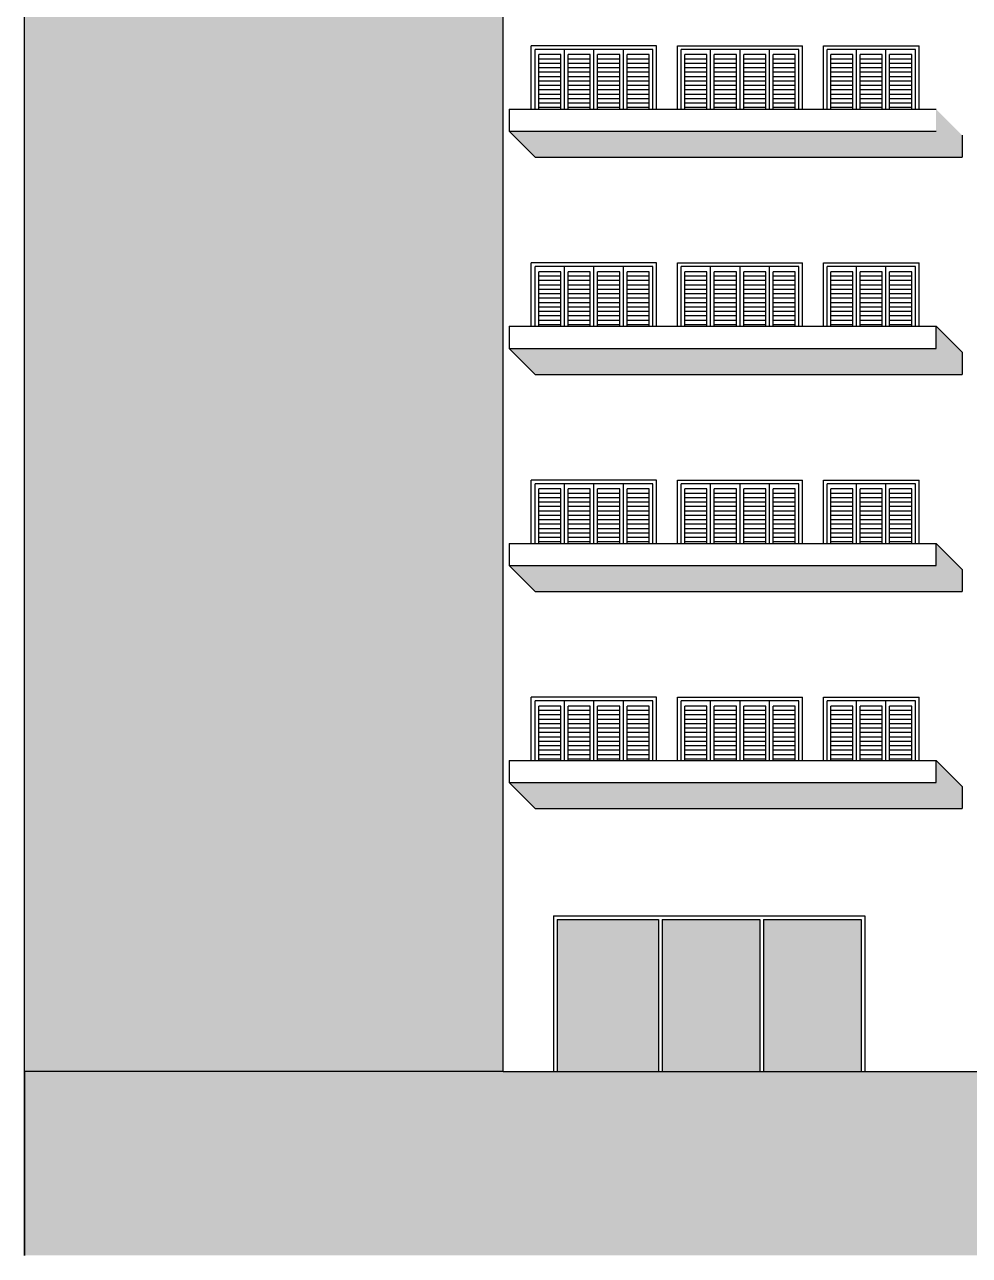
# Model space of a CAD drawing. Header units: millimetres. Extents: x 935 to 1399, y 512 to 900.
# Drawn here: x 1084.29 to 1097.12, y 645.74 to 662.46 of the extents above; entities that cross this region are included whole.
import ezdxf

# ---------------------------------------------------------------- set-up
doc = ezdxf.new("R2010")
doc.units = ezdxf.units.MM
doc.layers.add('MOBIL', color=7, linetype='Continuous')

msp = doc.modelspace()

# ---------------------------------------------------------------- hatches: boundary and pattern name
for color, points in [(254, [(1090.78597, 665.06256), (1084.28597, 665.06256), (1084.28597, 657.96736), (1090.78597, 657.96736)]), (254, [(1090.78597, 657.96736), (1084.28597, 657.96736), (1084.28597, 648.23756), (1090.78597, 648.23756)]), (253, [(1126.78597, 645.73756), (1126.78597, 648.23756), (1113.78597, 648.23756), (1090.78597, 648.23756), (1084.28597, 648.23756), (1084.28597, 645.73756)])]:
    msp.add_hatch(color=color).paths.add_polyline_path(points)
h = msp.add_hatch(color=254)
h.paths.add_polyline_path([(1092.89534, 650.29975), (1091.519, 650.29975), (1091.519, 648.23756), (1092.89534, 648.23756)])
h.paths.add_polyline_path([(1094.27167, 650.29975), (1092.94534, 650.29975), (1092.94534, 648.23756), (1094.27167, 648.23756)])
h.paths.add_polyline_path([(1094.32167, 650.29975), (1094.32167, 648.23756), (1095.64804, 648.23756), (1095.64804, 650.29975)])
at = {"layer": 'MOBIL'}
h = msp.add_hatch(color=254, dxfattribs=at)
h.paths.add_polyline_path([(1097.02074, 660.95619), (1096.66718, 661.30975), (1096.66718, 661.00975), (1090.869, 661.00975), (1091.22256, 660.65619), (1097.02074, 660.65619)])
h.paths.add_polyline_path([(1097.02074, 658.00619), (1096.66718, 658.35975), (1096.66718, 658.05975), (1090.869, 658.05975), (1091.22256, 657.70619), (1097.02074, 657.70619)])
h = msp.add_hatch(color=254, dxfattribs=at)
h.paths.add_polyline_path([(1097.02074, 651.80619), (1097.02074, 652.10619), (1096.66718, 652.45975), (1096.66718, 652.15975), (1090.869, 652.15975), (1091.22256, 651.80619)])
h.paths.add_polyline_path([(1090.869, 655.10975), (1091.22256, 654.75619), (1097.02074, 654.75619), (1097.02074, 655.05619), (1096.66718, 655.40975), (1096.66718, 655.10975)])

# ---------------------------------------------------------------- linework, layer by layer
at = {"color": 254}
msp.add_line((1084.28597, 645.73756), (1084.28597, 687.33756), dxfattribs=at)
at = {"color": 6}
for p, q in [((1090.78597, 648.23756), (1090.78597, 681.88756)), ((1090.78597, 648.23756), (1084.28597, 648.23756)), ((1084.28597, 648.23756), (1084.28597, 645.73756)), ((1090.78597, 648.23756), (1113.78597, 648.23756))]:
    msp.add_line(p, q, dxfattribs=at)
for p, q in [((1092.869, 662.16975), (1091.169, 662.16975)), ((1091.169, 661.30975), (1091.169, 662.16975)), ((1092.819, 662.11975), (1091.219, 662.11975)), ((1091.219, 661.30975), (1091.219, 662.11975)), ((1091.619, 661.30975), (1091.619, 662.11975)), ((1092.019, 661.30975), (1092.019, 662.11975)), ((1092.419, 661.30975), (1092.419, 662.11975)), ((1092.819, 661.30975), (1092.819, 662.11975)), ((1092.869, 661.30975), (1092.869, 662.16975)), ((1093.15443, 661.30975), (1093.15443, 662.16975)), ((1094.80443, 662.11975), (1093.20443, 662.11975)), ((1093.20443, 661.30975), (1093.20443, 662.11975)), ((1093.60443, 661.30975), (1093.60443, 662.11975)), ((1094.00443, 661.30975), (1094.00443, 662.11975)), ((1094.40443, 661.30975), (1094.40443, 662.11975)), ((1094.80443, 661.30975), (1094.80443, 662.11975)), ((1094.85443, 661.30975), (1094.85443, 662.16975)), ((1095.13648, 661.30975), (1095.13648, 662.16975)), ((1096.38648, 662.11975), (1095.18648, 662.11975)), ((1095.18648, 661.30975), (1095.18648, 662.11975)), ((1095.58648, 661.30975), (1095.58648, 662.11975)), ((1095.98648, 661.30975), (1095.98648, 662.11975)), ((1096.38648, 661.30975), (1096.38648, 662.11975)), ((1096.43648, 661.30975), (1096.43648, 662.16975)), ((1091.569, 662.04975), (1091.269, 662.04975)), ((1091.269, 661.30975), (1091.269, 662.04975)), ((1091.569, 661.98975), (1091.269, 661.98975)), ((1091.569, 661.30975), (1091.569, 662.04975)), ((1091.969, 662.04975), (1091.669, 662.04975)), ((1091.669, 661.30975), (1091.669, 662.04975)), ((1091.969, 661.98975), (1091.669, 661.98975)), ((1091.969, 661.30975), (1091.969, 662.04975)), ((1092.369, 662.04975), (1092.069, 662.04975)), ((1092.069, 661.30975), (1092.069, 662.04975)), ((1092.369, 661.98975), (1092.069, 661.98975)), ((1092.369, 661.30975), (1092.369, 662.04975)), ((1092.769, 662.04975), (1092.469, 662.04975)), ((1092.469, 661.30975), (1092.469, 662.04975)), ((1092.769, 661.98975), (1092.469, 661.98975)), ((1092.769, 661.30975), (1092.769, 662.04975)), ((1093.55443, 662.04975), (1093.25443, 662.04975)), ((1093.25443, 661.30975), (1093.25443, 662.04975)), ((1093.55443, 661.98975), (1093.25443, 661.98975)), ((1093.55443, 661.30975), (1093.55443, 662.04975)), ((1093.95443, 662.04975), (1093.65443, 662.04975)), ((1093.65443, 661.30975), (1093.65443, 662.04975)), ((1093.95443, 661.98975), (1093.65443, 661.98975)), ((1093.95443, 661.30975), (1093.95443, 662.04975)), ((1094.35443, 662.04975), (1094.05443, 662.04975)), ((1094.05443, 661.30975), (1094.05443, 662.04975)), ((1094.35443, 661.98975), (1094.05443, 661.98975)), ((1094.35443, 661.30975), (1094.35443, 662.04975)), ((1094.75443, 662.04975), (1094.45443, 662.04975)), ((1094.45443, 661.30975), (1094.45443, 662.04975)), ((1094.75443, 661.98975), (1094.45443, 661.98975)), ((1094.75443, 661.30975), (1094.75443, 662.04975)), ((1095.53648, 662.04975), (1095.23648, 662.04975)), ((1095.23648, 661.30975), (1095.23648, 662.04975)), ((1095.53648, 661.98975), (1095.23648, 661.98975)), ((1095.53648, 661.30975), (1095.53648, 662.04975)), ((1095.93648, 662.04975), (1095.63648, 662.04975)), ((1095.63648, 661.30975), (1095.63648, 662.04975)), ((1095.93648, 661.98975), (1095.63648, 661.98975)), ((1095.93648, 661.30975), (1095.93648, 662.04975)), ((1096.33648, 662.04975), (1096.03648, 662.04975)), ((1096.03648, 661.30975), (1096.03648, 662.04975)), ((1096.33648, 661.98975), (1096.03648, 661.98975)), ((1096.33648, 661.30975), (1096.33648, 662.04975)), ((1091.569, 661.92975), (1091.269, 661.92975)), ((1091.569, 661.86975), (1091.269, 661.86975)), ((1091.569, 661.80975), (1091.269, 661.80975)), ((1091.969, 661.92975), (1091.669, 661.92975)), ((1091.969, 661.86975), (1091.669, 661.86975)), ((1091.969, 661.80975), (1091.669, 661.80975)), ((1092.369, 661.92975), (1092.069, 661.92975)), ((1092.369, 661.86975), (1092.069, 661.86975)), ((1092.369, 661.80975), (1092.069, 661.80975)), ((1092.769, 661.92975), (1092.469, 661.92975)), ((1092.769, 661.86975), (1092.469, 661.86975)), ((1092.769, 661.80975), (1092.469, 661.80975)), ((1093.55443, 661.92975), (1093.25443, 661.92975)), ((1093.55443, 661.86975), (1093.25443, 661.86975)), ((1093.55443, 661.80975), (1093.25443, 661.80975)), ((1093.95443, 661.92975), (1093.65443, 661.92975)), ((1093.95443, 661.86975), (1093.65443, 661.86975)), ((1093.95443, 661.80975), (1093.65443, 661.80975)), ((1094.35443, 661.92975), (1094.05443, 661.92975)), ((1094.35443, 661.86975), (1094.05443, 661.86975)), ((1094.35443, 661.80975), (1094.05443, 661.80975)), ((1094.75443, 661.92975), (1094.45443, 661.92975)), ((1094.75443, 661.86975), (1094.45443, 661.86975)), ((1094.75443, 661.80975), (1094.45443, 661.80975)), ((1095.53648, 661.92975), (1095.23648, 661.92975)), ((1095.53648, 661.86975), (1095.23648, 661.86975)), ((1095.53648, 661.80975), (1095.23648, 661.80975)), ((1095.93648, 661.92975), (1095.63648, 661.92975)), ((1095.93648, 661.86975), (1095.63648, 661.86975)), ((1095.93648, 661.80975), (1095.63648, 661.80975)), ((1096.33648, 661.92975), (1096.03648, 661.92975)), ((1096.33648, 661.86975), (1096.03648, 661.86975)), ((1096.33648, 661.80975), (1096.03648, 661.80975)), ((1091.569, 661.74975), (1091.269, 661.74975)), ((1091.569, 661.68975), (1091.269, 661.68975)), ((1091.569, 661.62975), (1091.269, 661.62975)), ((1091.969, 661.74975), (1091.669, 661.74975)), ((1091.969, 661.68975), (1091.669, 661.68975)), ((1091.969, 661.62975), (1091.669, 661.62975)), ((1092.369, 661.74975), (1092.069, 661.74975)), ((1092.369, 661.68975), (1092.069, 661.68975)), ((1092.369, 661.62975), (1092.069, 661.62975)), ((1092.769, 661.74975), (1092.469, 661.74975)), ((1092.769, 661.68975), (1092.469, 661.68975)), ((1092.769, 661.62975), (1092.469, 661.62975)), ((1093.55443, 661.74975), (1093.25443, 661.74975)), ((1093.55443, 661.68975), (1093.25443, 661.68975)), ((1093.55443, 661.62975), (1093.25443, 661.62975)), ((1093.95443, 661.74975), (1093.65443, 661.74975)), ((1093.95443, 661.68975), (1093.65443, 661.68975)), ((1093.95443, 661.62975), (1093.65443, 661.62975)), ((1094.35443, 661.74975), (1094.05443, 661.74975)), ((1094.35443, 661.68975), (1094.05443, 661.68975)), ((1094.35443, 661.62975), (1094.05443, 661.62975)), ((1094.75443, 661.74975), (1094.45443, 661.74975)), ((1094.75443, 661.68975), (1094.45443, 661.68975)), ((1094.75443, 661.62975), (1094.45443, 661.62975)), ((1095.53648, 661.74975), (1095.23648, 661.74975)), ((1095.53648, 661.68975), (1095.23648, 661.68975)), ((1095.53648, 661.62975), (1095.23648, 661.62975)), ((1095.93648, 661.74975), (1095.63648, 661.74975)), ((1095.93648, 661.68975), (1095.63648, 661.68975)), ((1095.93648, 661.62975), (1095.63648, 661.62975)), ((1096.33648, 661.74975), (1096.03648, 661.74975)), ((1096.33648, 661.68975), (1096.03648, 661.68975)), ((1096.33648, 661.62975), (1096.03648, 661.62975)), ((1091.569, 661.56975), (1091.269, 661.56975)), ((1091.569, 661.50975), (1091.269, 661.50975)), ((1091.569, 661.44975), (1091.269, 661.44975)), ((1091.969, 661.56975), (1091.669, 661.56975)), ((1091.969, 661.50975), (1091.669, 661.50975)), ((1091.969, 661.44975), (1091.669, 661.44975)), ((1092.369, 661.56975), (1092.069, 661.56975)), ((1092.369, 661.50975), (1092.069, 661.50975)), ((1092.369, 661.44975), (1092.069, 661.44975)), ((1092.769, 661.56975), (1092.469, 661.56975)), ((1092.769, 661.50975), (1092.469, 661.50975)), ((1092.769, 661.44975), (1092.469, 661.44975)), ((1093.55443, 661.56975), (1093.25443, 661.56975)), ((1093.55443, 661.50975), (1093.25443, 661.50975)), ((1093.55443, 661.44975), (1093.25443, 661.44975)), ((1093.95443, 661.56975), (1093.65443, 661.56975)), ((1093.95443, 661.50975), (1093.65443, 661.50975)), ((1093.95443, 661.44975), (1093.65443, 661.44975)), ((1094.35443, 661.56975), (1094.05443, 661.56975)), ((1094.35443, 661.50975), (1094.05443, 661.50975)), ((1094.35443, 661.44975), (1094.05443, 661.44975)), ((1094.75443, 661.56975), (1094.45443, 661.56975)), ((1094.75443, 661.50975), (1094.45443, 661.50975)), ((1094.75443, 661.44975), (1094.45443, 661.44975)), ((1095.53648, 661.56975), (1095.23648, 661.56975)), ((1095.53648, 661.50975), (1095.23648, 661.50975)), ((1095.53648, 661.44975), (1095.23648, 661.44975)), ((1095.93648, 661.56975), (1095.63648, 661.56975)), ((1095.93648, 661.50975), (1095.63648, 661.50975)), ((1095.93648, 661.44975), (1095.63648, 661.44975)), ((1096.33648, 661.56975), (1096.03648, 661.56975)), ((1096.33648, 661.50975), (1096.03648, 661.50975)), ((1096.33648, 661.44975), (1096.03648, 661.44975)), ((1091.569, 661.38975), (1091.269, 661.38975)), ((1091.569, 661.32975), (1091.269, 661.32975)), ((1091.969, 661.38975), (1091.669, 661.38975)), ((1091.969, 661.32975), (1091.669, 661.32975)), ((1092.369, 661.38975), (1092.069, 661.38975)), ((1092.369, 661.32975), (1092.069, 661.32975)), ((1092.769, 661.38975), (1092.469, 661.38975)), ((1092.769, 661.32975), (1092.469, 661.32975)), ((1093.55443, 661.38975), (1093.25443, 661.38975)), ((1093.55443, 661.32975), (1093.25443, 661.32975)), ((1093.95443, 661.38975), (1093.65443, 661.38975)), ((1093.95443, 661.32975), (1093.65443, 661.32975)), ((1094.35443, 661.38975), (1094.05443, 661.38975)), ((1094.35443, 661.32975), (1094.05443, 661.32975)), ((1094.75443, 661.38975), (1094.45443, 661.38975)), ((1094.75443, 661.32975), (1094.45443, 661.32975)), ((1095.53648, 661.38975), (1095.23648, 661.38975)), ((1095.53648, 661.32975), (1095.23648, 661.32975)), ((1095.93648, 661.38975), (1095.63648, 661.38975)), ((1095.93648, 661.32975), (1095.63648, 661.32975)), ((1096.33648, 661.38975), (1096.03648, 661.38975)), ((1096.33648, 661.32975), (1096.03648, 661.32975)), ((1092.869, 659.21975), (1091.169, 659.21975)), ((1091.169, 658.35975), (1091.169, 659.21975)), ((1092.819, 659.16975), (1091.219, 659.16975)), ((1091.219, 658.35975), (1091.219, 659.16975)), ((1091.569, 659.09975), (1091.269, 659.09975)), ((1091.269, 658.35975), (1091.269, 659.09975)), ((1091.569, 658.35975), (1091.569, 659.09975)), ((1091.619, 658.35975), (1091.619, 659.16975)), ((1091.969, 659.09975), (1091.669, 659.09975)), ((1091.669, 658.35975), (1091.669, 659.09975)), ((1091.969, 658.35975), (1091.969, 659.09975)), ((1092.019, 658.35975), (1092.019, 659.16975)), ((1092.369, 659.09975), (1092.069, 659.09975)), ((1092.069, 658.35975), (1092.069, 659.09975)), ((1092.369, 658.35975), (1092.369, 659.09975)), ((1092.419, 658.35975), (1092.419, 659.16975)), ((1092.769, 659.09975), (1092.469, 659.09975)), ((1092.469, 658.35975), (1092.469, 659.09975)), ((1092.769, 658.35975), (1092.769, 659.09975)), ((1092.819, 658.35975), (1092.819, 659.16975)), ((1092.869, 658.35975), (1092.869, 659.21975)), ((1093.15443, 658.35975), (1093.15443, 659.21975)), ((1094.80443, 659.16975), (1093.20443, 659.16975)), ((1093.20443, 658.35975), (1093.20443, 659.16975)), ((1093.55443, 659.09975), (1093.25443, 659.09975)), ((1093.25443, 658.35975), (1093.25443, 659.09975)), ((1093.55443, 658.35975), (1093.55443, 659.09975)), ((1093.60443, 658.35975), (1093.60443, 659.16975)), ((1093.95443, 659.09975), (1093.65443, 659.09975)), ((1093.65443, 658.35975), (1093.65443, 659.09975)), ((1093.95443, 658.35975), (1093.95443, 659.09975)), ((1094.00443, 658.35975), (1094.00443, 659.16975)), ((1094.35443, 659.09975), (1094.05443, 659.09975)), ((1094.05443, 658.35975), (1094.05443, 659.09975)), ((1094.35443, 658.35975), (1094.35443, 659.09975)), ((1094.40443, 658.35975), (1094.40443, 659.16975)), ((1094.75443, 659.09975), (1094.45443, 659.09975)), ((1094.45443, 658.35975), (1094.45443, 659.09975)), ((1094.75443, 658.35975), (1094.75443, 659.09975)), ((1094.80443, 658.35975), (1094.80443, 659.16975)), ((1094.85443, 658.35975), (1094.85443, 659.21975)), ((1095.13648, 658.35975), (1095.13648, 659.21975)), ((1096.38648, 659.16975), (1095.18648, 659.16975)), ((1095.18648, 658.35975), (1095.18648, 659.16975)), ((1095.53648, 659.09975), (1095.23648, 659.09975)), ((1095.23648, 658.35975), (1095.23648, 659.09975)), ((1095.53648, 658.35975), (1095.53648, 659.09975)), ((1095.58648, 658.35975), (1095.58648, 659.16975)), ((1095.93648, 659.09975), (1095.63648, 659.09975)), ((1095.63648, 658.35975), (1095.63648, 659.09975)), ((1095.93648, 658.35975), (1095.93648, 659.09975)), ((1095.98648, 658.35975), (1095.98648, 659.16975)), ((1096.33648, 659.09975), (1096.03648, 659.09975)), ((1096.03648, 658.35975), (1096.03648, 659.09975)), ((1096.33648, 658.35975), (1096.33648, 659.09975)), ((1096.38648, 658.35975), (1096.38648, 659.16975)), ((1096.43648, 658.35975), (1096.43648, 659.21975)), ((1091.569, 659.03975), (1091.269, 659.03975)), ((1091.569, 658.97975), (1091.269, 658.97975)), ((1091.969, 659.03975), (1091.669, 659.03975)), ((1091.969, 658.97975), (1091.669, 658.97975)), ((1092.369, 659.03975), (1092.069, 659.03975)), ((1092.369, 658.97975), (1092.069, 658.97975)), ((1092.769, 659.03975), (1092.469, 659.03975)), ((1092.769, 658.97975), (1092.469, 658.97975)), ((1093.55443, 659.03975), (1093.25443, 659.03975)), ((1093.55443, 658.97975), (1093.25443, 658.97975)), ((1093.95443, 659.03975), (1093.65443, 659.03975)), ((1093.95443, 658.97975), (1093.65443, 658.97975)), ((1094.35443, 659.03975), (1094.05443, 659.03975)), ((1094.35443, 658.97975), (1094.05443, 658.97975)), ((1094.75443, 659.03975), (1094.45443, 659.03975)), ((1094.75443, 658.97975), (1094.45443, 658.97975)), ((1095.53648, 659.03975), (1095.23648, 659.03975)), ((1095.53648, 658.97975), (1095.23648, 658.97975)), ((1095.93648, 659.03975), (1095.63648, 659.03975)), ((1095.93648, 658.97975), (1095.63648, 658.97975)), ((1096.33648, 659.03975), (1096.03648, 659.03975)), ((1096.33648, 658.97975), (1096.03648, 658.97975)), ((1091.569, 658.91975), (1091.269, 658.91975)), ((1091.569, 658.85975), (1091.269, 658.85975)), ((1091.569, 658.79975), (1091.269, 658.79975)), ((1091.969, 658.91975), (1091.669, 658.91975)), ((1091.969, 658.85975), (1091.669, 658.85975)), ((1091.969, 658.79975), (1091.669, 658.79975)), ((1092.369, 658.91975), (1092.069, 658.91975)), ((1092.369, 658.85975), (1092.069, 658.85975)), ((1092.369, 658.79975), (1092.069, 658.79975)), ((1092.769, 658.91975), (1092.469, 658.91975)), ((1092.769, 658.85975), (1092.469, 658.85975)), ((1092.769, 658.79975), (1092.469, 658.79975)), ((1093.55443, 658.91975), (1093.25443, 658.91975)), ((1093.55443, 658.85975), (1093.25443, 658.85975)), ((1093.55443, 658.79975), (1093.25443, 658.79975)), ((1093.95443, 658.91975), (1093.65443, 658.91975)), ((1093.95443, 658.85975), (1093.65443, 658.85975)), ((1093.95443, 658.79975), (1093.65443, 658.79975)), ((1094.35443, 658.91975), (1094.05443, 658.91975)), ((1094.35443, 658.85975), (1094.05443, 658.85975)), ((1094.35443, 658.79975), (1094.05443, 658.79975)), ((1094.75443, 658.91975), (1094.45443, 658.91975)), ((1094.75443, 658.85975), (1094.45443, 658.85975)), ((1094.75443, 658.79975), (1094.45443, 658.79975)), ((1095.53648, 658.91975), (1095.23648, 658.91975)), ((1095.53648, 658.85975), (1095.23648, 658.85975)), ((1095.53648, 658.79975), (1095.23648, 658.79975)), ((1095.93648, 658.91975), (1095.63648, 658.91975)), ((1095.93648, 658.85975), (1095.63648, 658.85975)), ((1095.93648, 658.79975), (1095.63648, 658.79975)), ((1096.33648, 658.91975), (1096.03648, 658.91975)), ((1096.33648, 658.85975), (1096.03648, 658.85975)), ((1096.33648, 658.79975), (1096.03648, 658.79975)), ((1091.569, 658.73975), (1091.269, 658.73975)), ((1091.569, 658.67975), (1091.269, 658.67975)), ((1091.569, 658.61975), (1091.269, 658.61975)), ((1091.969, 658.73975), (1091.669, 658.73975)), ((1091.969, 658.67975), (1091.669, 658.67975)), ((1091.969, 658.61975), (1091.669, 658.61975)), ((1092.369, 658.73975), (1092.069, 658.73975)), ((1092.369, 658.67975), (1092.069, 658.67975)), ((1092.369, 658.61975), (1092.069, 658.61975)), ((1092.769, 658.73975), (1092.469, 658.73975)), ((1092.769, 658.67975), (1092.469, 658.67975)), ((1092.769, 658.61975), (1092.469, 658.61975)), ((1093.55443, 658.73975), (1093.25443, 658.73975)), ((1093.55443, 658.67975), (1093.25443, 658.67975)), ((1093.55443, 658.61975), (1093.25443, 658.61975)), ((1093.95443, 658.73975), (1093.65443, 658.73975)), ((1093.95443, 658.67975), (1093.65443, 658.67975)), ((1093.95443, 658.61975), (1093.65443, 658.61975)), ((1094.35443, 658.73975), (1094.05443, 658.73975)), ((1094.35443, 658.67975), (1094.05443, 658.67975)), ((1094.35443, 658.61975), (1094.05443, 658.61975)), ((1094.75443, 658.73975), (1094.45443, 658.73975)), ((1094.75443, 658.67975), (1094.45443, 658.67975)), ((1094.75443, 658.61975), (1094.45443, 658.61975)), ((1095.53648, 658.73975), (1095.23648, 658.73975)), ((1095.53648, 658.67975), (1095.23648, 658.67975)), ((1095.53648, 658.61975), (1095.23648, 658.61975)), ((1095.93648, 658.73975), (1095.63648, 658.73975)), ((1095.93648, 658.67975), (1095.63648, 658.67975)), ((1095.93648, 658.61975), (1095.63648, 658.61975)), ((1096.33648, 658.73975), (1096.03648, 658.73975)), ((1096.33648, 658.67975), (1096.03648, 658.67975)), ((1096.33648, 658.61975), (1096.03648, 658.61975)), ((1091.569, 658.55975), (1091.269, 658.55975)), ((1091.569, 658.49975), (1091.269, 658.49975)), ((1091.569, 658.43975), (1091.269, 658.43975)), ((1091.969, 658.55975), (1091.669, 658.55975)), ((1091.969, 658.49975), (1091.669, 658.49975)), ((1091.969, 658.43975), (1091.669, 658.43975)), ((1092.369, 658.55975), (1092.069, 658.55975)), ((1092.369, 658.49975), (1092.069, 658.49975)), ((1092.369, 658.43975), (1092.069, 658.43975)), ((1092.769, 658.55975), (1092.469, 658.55975)), ((1092.769, 658.49975), (1092.469, 658.49975)), ((1092.769, 658.43975), (1092.469, 658.43975)), ((1093.55443, 658.55975), (1093.25443, 658.55975)), ((1093.55443, 658.49975), (1093.25443, 658.49975)), ((1093.55443, 658.43975), (1093.25443, 658.43975)), ((1093.95443, 658.55975), (1093.65443, 658.55975)), ((1093.95443, 658.49975), (1093.65443, 658.49975)), ((1093.95443, 658.43975), (1093.65443, 658.43975)), ((1094.35443, 658.55975), (1094.05443, 658.55975)), ((1094.35443, 658.49975), (1094.05443, 658.49975)), ((1094.35443, 658.43975), (1094.05443, 658.43975)), ((1094.75443, 658.55975), (1094.45443, 658.55975)), ((1094.75443, 658.49975), (1094.45443, 658.49975)), ((1094.75443, 658.43975), (1094.45443, 658.43975)), ((1095.53648, 658.55975), (1095.23648, 658.55975)), ((1095.53648, 658.49975), (1095.23648, 658.49975)), ((1095.53648, 658.43975), (1095.23648, 658.43975)), ((1095.93648, 658.55975), (1095.63648, 658.55975)), ((1095.93648, 658.49975), (1095.63648, 658.49975)), ((1095.93648, 658.43975), (1095.63648, 658.43975)), ((1096.33648, 658.55975), (1096.03648, 658.55975)), ((1096.33648, 658.49975), (1096.03648, 658.49975)), ((1096.33648, 658.43975), (1096.03648, 658.43975)), ((1091.569, 658.37975), (1091.269, 658.37975)), ((1091.969, 658.37975), (1091.669, 658.37975)), ((1092.369, 658.37975), (1092.069, 658.37975)), ((1092.769, 658.37975), (1092.469, 658.37975)), ((1093.55443, 658.37975), (1093.25443, 658.37975)), ((1093.95443, 658.37975), (1093.65443, 658.37975)), ((1094.35443, 658.37975), (1094.05443, 658.37975)), ((1094.75443, 658.37975), (1094.45443, 658.37975)), ((1095.53648, 658.37975), (1095.23648, 658.37975)), ((1095.93648, 658.37975), (1095.63648, 658.37975)), ((1096.33648, 658.37975), (1096.03648, 658.37975)), ((1092.869, 656.26975), (1091.169, 656.26975)), ((1091.169, 655.40975), (1091.169, 656.26975)), ((1092.869, 655.40975), (1092.869, 656.26975)), ((1093.15443, 655.40975), (1093.15443, 656.26975)), ((1094.85443, 655.40975), (1094.85443, 656.26975)), ((1095.13648, 655.40975), (1095.13648, 656.26975)), ((1096.43648, 655.40975), (1096.43648, 656.26975)), ((1092.819, 656.21975), (1091.219, 656.21975)), ((1091.219, 655.40975), (1091.219, 656.21975)), ((1091.569, 656.14975), (1091.269, 656.14975)), ((1091.269, 655.40975), (1091.269, 656.14975)), ((1091.569, 656.08975), (1091.269, 656.08975)), ((1091.569, 655.40975), (1091.569, 656.14975)), ((1091.619, 655.40975), (1091.619, 656.21975)), ((1091.969, 656.14975), (1091.669, 656.14975)), ((1091.669, 655.40975), (1091.669, 656.14975)), ((1091.969, 656.08975), (1091.669, 656.08975)), ((1091.969, 655.40975), (1091.969, 656.14975)), ((1092.019, 655.40975), (1092.019, 656.21975)), ((1092.369, 656.14975), (1092.069, 656.14975)), ((1092.069, 655.40975), (1092.069, 656.14975)), ((1092.369, 656.08975), (1092.069, 656.08975)), ((1092.369, 655.40975), (1092.369, 656.14975)), ((1092.419, 655.40975), (1092.419, 656.21975)), ((1092.769, 656.14975), (1092.469, 656.14975)), ((1092.469, 655.40975), (1092.469, 656.14975)), ((1092.769, 656.08975), (1092.469, 656.08975)), ((1092.769, 655.40975), (1092.769, 656.14975)), ((1092.819, 655.40975), (1092.819, 656.21975)), ((1094.80443, 656.21975), (1093.20443, 656.21975)), ((1093.20443, 655.40975), (1093.20443, 656.21975)), ((1093.55443, 656.14975), (1093.25443, 656.14975)), ((1093.25443, 655.40975), (1093.25443, 656.14975)), ((1093.55443, 656.08975), (1093.25443, 656.08975)), ((1093.55443, 655.40975), (1093.55443, 656.14975)), ((1093.60443, 655.40975), (1093.60443, 656.21975)), ((1093.95443, 656.14975), (1093.65443, 656.14975)), ((1093.65443, 655.40975), (1093.65443, 656.14975)), ((1093.95443, 656.08975), (1093.65443, 656.08975)), ((1093.95443, 655.40975), (1093.95443, 656.14975)), ((1094.00443, 655.40975), (1094.00443, 656.21975)), ((1094.35443, 656.14975), (1094.05443, 656.14975)), ((1094.05443, 655.40975), (1094.05443, 656.14975)), ((1094.35443, 656.08975), (1094.05443, 656.08975)), ((1094.35443, 655.40975), (1094.35443, 656.14975)), ((1094.40443, 655.40975), (1094.40443, 656.21975)), ((1094.75443, 656.14975), (1094.45443, 656.14975)), ((1094.45443, 655.40975), (1094.45443, 656.14975)), ((1094.75443, 656.08975), (1094.45443, 656.08975)), ((1094.75443, 655.40975), (1094.75443, 656.14975)), ((1094.80443, 655.40975), (1094.80443, 656.21975)), ((1096.38648, 656.21975), (1095.18648, 656.21975)), ((1095.18648, 655.40975), (1095.18648, 656.21975)), ((1095.53648, 656.14975), (1095.23648, 656.14975)), ((1095.23648, 655.40975), (1095.23648, 656.14975)), ((1095.53648, 656.08975), (1095.23648, 656.08975)), ((1095.53648, 655.40975), (1095.53648, 656.14975)), ((1095.58648, 655.40975), (1095.58648, 656.21975)), ((1095.93648, 656.14975), (1095.63648, 656.14975)), ((1095.63648, 655.40975), (1095.63648, 656.14975)), ((1095.93648, 656.08975), (1095.63648, 656.08975)), ((1095.93648, 655.40975), (1095.93648, 656.14975)), ((1095.98648, 655.40975), (1095.98648, 656.21975)), ((1096.33648, 656.14975), (1096.03648, 656.14975)), ((1096.03648, 655.40975), (1096.03648, 656.14975)), ((1096.33648, 656.08975), (1096.03648, 656.08975)), ((1096.33648, 655.40975), (1096.33648, 656.14975)), ((1096.38648, 655.40975), (1096.38648, 656.21975)), ((1091.569, 656.02975), (1091.269, 656.02975)), ((1091.569, 655.96975), (1091.269, 655.96975)), ((1091.969, 656.02975), (1091.669, 656.02975)), ((1091.969, 655.96975), (1091.669, 655.96975)), ((1092.369, 656.02975), (1092.069, 656.02975)), ((1092.369, 655.96975), (1092.069, 655.96975)), ((1092.769, 656.02975), (1092.469, 656.02975)), ((1092.769, 655.96975), (1092.469, 655.96975)), ((1093.55443, 656.02975), (1093.25443, 656.02975)), ((1093.55443, 655.96975), (1093.25443, 655.96975)), ((1093.95443, 656.02975), (1093.65443, 656.02975)), ((1093.95443, 655.96975), (1093.65443, 655.96975)), ((1094.35443, 656.02975), (1094.05443, 656.02975)), ((1094.35443, 655.96975), (1094.05443, 655.96975)), ((1094.75443, 656.02975), (1094.45443, 656.02975)), ((1094.75443, 655.96975), (1094.45443, 655.96975)), ((1095.53648, 656.02975), (1095.23648, 656.02975)), ((1095.53648, 655.96975), (1095.23648, 655.96975)), ((1095.93648, 656.02975), (1095.63648, 656.02975)), ((1095.93648, 655.96975), (1095.63648, 655.96975)), ((1096.33648, 656.02975), (1096.03648, 656.02975)), ((1096.33648, 655.96975), (1096.03648, 655.96975)), ((1091.569, 655.90975), (1091.269, 655.90975)), ((1091.569, 655.84975), (1091.269, 655.84975)), ((1091.569, 655.78975), (1091.269, 655.78975)), ((1091.969, 655.90975), (1091.669, 655.90975)), ((1091.969, 655.84975), (1091.669, 655.84975)), ((1091.969, 655.78975), (1091.669, 655.78975)), ((1092.369, 655.90975), (1092.069, 655.90975)), ((1092.369, 655.84975), (1092.069, 655.84975)), ((1092.369, 655.78975), (1092.069, 655.78975)), ((1092.769, 655.90975), (1092.469, 655.90975)), ((1092.769, 655.84975), (1092.469, 655.84975)), ((1092.769, 655.78975), (1092.469, 655.78975)), ((1093.55443, 655.90975), (1093.25443, 655.90975)), ((1093.55443, 655.84975), (1093.25443, 655.84975)), ((1093.55443, 655.78975), (1093.25443, 655.78975)), ((1093.95443, 655.90975), (1093.65443, 655.90975)), ((1093.95443, 655.84975), (1093.65443, 655.84975)), ((1093.95443, 655.78975), (1093.65443, 655.78975)), ((1094.35443, 655.90975), (1094.05443, 655.90975)), ((1094.35443, 655.84975), (1094.05443, 655.84975)), ((1094.35443, 655.78975), (1094.05443, 655.78975)), ((1094.75443, 655.90975), (1094.45443, 655.90975)), ((1094.75443, 655.84975), (1094.45443, 655.84975)), ((1094.75443, 655.78975), (1094.45443, 655.78975)), ((1095.53648, 655.90975), (1095.23648, 655.90975)), ((1095.53648, 655.84975), (1095.23648, 655.84975)), ((1095.53648, 655.78975), (1095.23648, 655.78975)), ((1095.93648, 655.90975), (1095.63648, 655.90975)), ((1095.93648, 655.84975), (1095.63648, 655.84975)), ((1095.93648, 655.78975), (1095.63648, 655.78975)), ((1096.33648, 655.90975), (1096.03648, 655.90975)), ((1096.33648, 655.84975), (1096.03648, 655.84975)), ((1096.33648, 655.78975), (1096.03648, 655.78975)), ((1091.569, 655.72975), (1091.269, 655.72975)), ((1091.569, 655.66975), (1091.269, 655.66975)), ((1091.569, 655.60975), (1091.269, 655.60975)), ((1091.969, 655.72975), (1091.669, 655.72975)), ((1091.969, 655.66975), (1091.669, 655.66975)), ((1091.969, 655.60975), (1091.669, 655.60975)), ((1092.369, 655.72975), (1092.069, 655.72975)), ((1092.369, 655.66975), (1092.069, 655.66975)), ((1092.369, 655.60975), (1092.069, 655.60975)), ((1092.769, 655.72975), (1092.469, 655.72975)), ((1092.769, 655.66975), (1092.469, 655.66975)), ((1092.769, 655.60975), (1092.469, 655.60975)), ((1093.55443, 655.72975), (1093.25443, 655.72975)), ((1093.55443, 655.66975), (1093.25443, 655.66975)), ((1093.55443, 655.60975), (1093.25443, 655.60975)), ((1093.95443, 655.72975), (1093.65443, 655.72975)), ((1093.95443, 655.66975), (1093.65443, 655.66975)), ((1093.95443, 655.60975), (1093.65443, 655.60975)), ((1094.35443, 655.72975), (1094.05443, 655.72975)), ((1094.35443, 655.66975), (1094.05443, 655.66975)), ((1094.35443, 655.60975), (1094.05443, 655.60975)), ((1094.75443, 655.72975), (1094.45443, 655.72975)), ((1094.75443, 655.66975), (1094.45443, 655.66975)), ((1094.75443, 655.60975), (1094.45443, 655.60975)), ((1095.53648, 655.72975), (1095.23648, 655.72975)), ((1095.53648, 655.66975), (1095.23648, 655.66975)), ((1095.53648, 655.60975), (1095.23648, 655.60975)), ((1095.93648, 655.72975), (1095.63648, 655.72975)), ((1095.93648, 655.66975), (1095.63648, 655.66975)), ((1095.93648, 655.60975), (1095.63648, 655.60975)), ((1096.33648, 655.72975), (1096.03648, 655.72975)), ((1096.33648, 655.66975), (1096.03648, 655.66975)), ((1096.33648, 655.60975), (1096.03648, 655.60975)), ((1091.569, 655.54975), (1091.269, 655.54975)), ((1091.569, 655.48975), (1091.269, 655.48975)), ((1091.569, 655.42975), (1091.269, 655.42975)), ((1091.969, 655.54975), (1091.669, 655.54975)), ((1091.969, 655.48975), (1091.669, 655.48975)), ((1091.969, 655.42975), (1091.669, 655.42975)), ((1092.369, 655.54975), (1092.069, 655.54975)), ((1092.369, 655.48975), (1092.069, 655.48975)), ((1092.369, 655.42975), (1092.069, 655.42975)), ((1092.769, 655.54975), (1092.469, 655.54975)), ((1092.769, 655.48975), (1092.469, 655.48975)), ((1092.769, 655.42975), (1092.469, 655.42975)), ((1093.55443, 655.54975), (1093.25443, 655.54975)), ((1093.55443, 655.48975), (1093.25443, 655.48975)), ((1093.55443, 655.42975), (1093.25443, 655.42975)), ((1093.95443, 655.54975), (1093.65443, 655.54975)), ((1093.95443, 655.48975), (1093.65443, 655.48975)), ((1093.95443, 655.42975), (1093.65443, 655.42975)), ((1094.35443, 655.54975), (1094.05443, 655.54975)), ((1094.35443, 655.48975), (1094.05443, 655.48975)), ((1094.35443, 655.42975), (1094.05443, 655.42975)), ((1094.75443, 655.54975), (1094.45443, 655.54975)), ((1094.75443, 655.48975), (1094.45443, 655.48975)), ((1094.75443, 655.42975), (1094.45443, 655.42975)), ((1095.53648, 655.54975), (1095.23648, 655.54975)), ((1095.53648, 655.48975), (1095.23648, 655.48975)), ((1095.53648, 655.42975), (1095.23648, 655.42975)), ((1095.93648, 655.54975), (1095.63648, 655.54975)), ((1095.93648, 655.48975), (1095.63648, 655.48975)), ((1095.93648, 655.42975), (1095.63648, 655.42975)), ((1096.33648, 655.54975), (1096.03648, 655.54975)), ((1096.33648, 655.48975), (1096.03648, 655.48975)), ((1096.33648, 655.42975), (1096.03648, 655.42975)), ((1092.869, 653.31975), (1091.169, 653.31975)), ((1091.169, 652.45975), (1091.169, 653.31975)), ((1092.819, 653.26975), (1091.219, 653.26975)), ((1091.219, 652.45975), (1091.219, 653.26975)), ((1091.619, 652.45975), (1091.619, 653.26975)), ((1092.019, 652.45975), (1092.019, 653.26975)), ((1092.419, 652.45975), (1092.419, 653.26975)), ((1092.819, 652.45975), (1092.819, 653.26975)), ((1092.869, 652.45975), (1092.869, 653.31975)), ((1093.15443, 652.45975), (1093.15443, 653.31975)), ((1094.80443, 653.26975), (1093.20443, 653.26975)), ((1093.20443, 652.45975), (1093.20443, 653.26975)), ((1093.60443, 652.45975), (1093.60443, 653.26975)), ((1094.00443, 652.45975), (1094.00443, 653.26975)), ((1094.40443, 652.45975), (1094.40443, 653.26975)), ((1094.80443, 652.45975), (1094.80443, 653.26975)), ((1094.85443, 652.45975), (1094.85443, 653.31975)), ((1095.13648, 652.45975), (1095.13648, 653.31975)), ((1096.38648, 653.26975), (1095.18648, 653.26975)), ((1095.18648, 652.45975), (1095.18648, 653.26975)), ((1095.58648, 652.45975), (1095.58648, 653.26975)), ((1095.98648, 652.45975), (1095.98648, 653.26975)), ((1096.38648, 652.45975), (1096.38648, 653.26975)), ((1096.43648, 652.45975), (1096.43648, 653.31975)), ((1091.569, 653.19975), (1091.269, 653.19975)), ((1091.269, 652.45975), (1091.269, 653.19975)), ((1091.569, 653.13975), (1091.269, 653.13975)), ((1091.569, 653.07975), (1091.269, 653.07975)), ((1091.569, 652.45975), (1091.569, 653.19975)), ((1091.969, 653.19975), (1091.669, 653.19975)), ((1091.669, 652.45975), (1091.669, 653.19975)), ((1091.969, 653.13975), (1091.669, 653.13975)), ((1091.969, 653.07975), (1091.669, 653.07975)), ((1091.969, 652.45975), (1091.969, 653.19975)), ((1092.369, 653.19975), (1092.069, 653.19975)), ((1092.069, 652.45975), (1092.069, 653.19975)), ((1092.369, 653.13975), (1092.069, 653.13975)), ((1092.369, 653.07975), (1092.069, 653.07975)), ((1092.369, 652.45975), (1092.369, 653.19975)), ((1092.769, 653.19975), (1092.469, 653.19975)), ((1092.469, 652.45975), (1092.469, 653.19975)), ((1092.769, 653.13975), (1092.469, 653.13975)), ((1092.769, 653.07975), (1092.469, 653.07975)), ((1092.769, 652.45975), (1092.769, 653.19975)), ((1093.55443, 653.19975), (1093.25443, 653.19975)), ((1093.25443, 652.45975), (1093.25443, 653.19975)), ((1093.55443, 653.13975), (1093.25443, 653.13975)), ((1093.55443, 653.07975), (1093.25443, 653.07975)), ((1093.55443, 652.45975), (1093.55443, 653.19975)), ((1093.95443, 653.19975), (1093.65443, 653.19975)), ((1093.65443, 652.45975), (1093.65443, 653.19975)), ((1093.95443, 653.13975), (1093.65443, 653.13975)), ((1093.95443, 653.07975), (1093.65443, 653.07975)), ((1093.95443, 652.45975), (1093.95443, 653.19975)), ((1094.35443, 653.19975), (1094.05443, 653.19975)), ((1094.05443, 652.45975), (1094.05443, 653.19975)), ((1094.35443, 653.13975), (1094.05443, 653.13975)), ((1094.35443, 653.07975), (1094.05443, 653.07975)), ((1094.35443, 652.45975), (1094.35443, 653.19975)), ((1094.75443, 653.19975), (1094.45443, 653.19975)), ((1094.45443, 652.45975), (1094.45443, 653.19975)), ((1094.75443, 653.13975), (1094.45443, 653.13975)), ((1094.75443, 653.07975), (1094.45443, 653.07975)), ((1094.75443, 652.45975), (1094.75443, 653.19975)), ((1095.53648, 653.19975), (1095.23648, 653.19975)), ((1095.23648, 652.45975), (1095.23648, 653.19975)), ((1095.53648, 653.13975), (1095.23648, 653.13975)), ((1095.53648, 653.07975), (1095.23648, 653.07975)), ((1095.53648, 652.45975), (1095.53648, 653.19975)), ((1095.93648, 653.19975), (1095.63648, 653.19975)), ((1095.63648, 652.45975), (1095.63648, 653.19975)), ((1095.93648, 653.13975), (1095.63648, 653.13975)), ((1095.93648, 653.07975), (1095.63648, 653.07975)), ((1095.93648, 652.45975), (1095.93648, 653.19975)), ((1096.33648, 653.19975), (1096.03648, 653.19975)), ((1096.03648, 652.45975), (1096.03648, 653.19975)), ((1096.33648, 653.13975), (1096.03648, 653.13975)), ((1096.33648, 653.07975), (1096.03648, 653.07975)), ((1096.33648, 652.45975), (1096.33648, 653.19975)), ((1091.569, 653.01975), (1091.269, 653.01975)), ((1091.569, 652.95975), (1091.269, 652.95975)), ((1091.969, 653.01975), (1091.669, 653.01975)), ((1091.969, 652.95975), (1091.669, 652.95975)), ((1092.369, 653.01975), (1092.069, 653.01975)), ((1092.369, 652.95975), (1092.069, 652.95975)), ((1092.769, 653.01975), (1092.469, 653.01975)), ((1092.769, 652.95975), (1092.469, 652.95975)), ((1093.55443, 653.01975), (1093.25443, 653.01975)), ((1093.55443, 652.95975), (1093.25443, 652.95975)), ((1093.95443, 653.01975), (1093.65443, 653.01975)), ((1093.95443, 652.95975), (1093.65443, 652.95975)), ((1094.35443, 653.01975), (1094.05443, 653.01975)), ((1094.35443, 652.95975), (1094.05443, 652.95975)), ((1094.75443, 653.01975), (1094.45443, 653.01975)), ((1094.75443, 652.95975), (1094.45443, 652.95975)), ((1095.53648, 653.01975), (1095.23648, 653.01975)), ((1095.53648, 652.95975), (1095.23648, 652.95975)), ((1095.93648, 653.01975), (1095.63648, 653.01975)), ((1095.93648, 652.95975), (1095.63648, 652.95975)), ((1096.33648, 653.01975), (1096.03648, 653.01975)), ((1096.33648, 652.95975), (1096.03648, 652.95975)), ((1091.569, 652.89975), (1091.269, 652.89975)), ((1091.569, 652.83975), (1091.269, 652.83975)), ((1091.569, 652.77975), (1091.269, 652.77975)), ((1091.969, 652.89975), (1091.669, 652.89975)), ((1091.969, 652.83975), (1091.669, 652.83975)), ((1091.969, 652.77975), (1091.669, 652.77975)), ((1092.369, 652.89975), (1092.069, 652.89975)), ((1092.369, 652.83975), (1092.069, 652.83975)), ((1092.369, 652.77975), (1092.069, 652.77975)), ((1092.769, 652.89975), (1092.469, 652.89975)), ((1092.769, 652.83975), (1092.469, 652.83975)), ((1092.769, 652.77975), (1092.469, 652.77975)), ((1093.55443, 652.89975), (1093.25443, 652.89975)), ((1093.55443, 652.83975), (1093.25443, 652.83975)), ((1093.55443, 652.77975), (1093.25443, 652.77975)), ((1093.95443, 652.89975), (1093.65443, 652.89975)), ((1093.95443, 652.83975), (1093.65443, 652.83975)), ((1093.95443, 652.77975), (1093.65443, 652.77975)), ((1094.35443, 652.89975), (1094.05443, 652.89975)), ((1094.35443, 652.83975), (1094.05443, 652.83975)), ((1094.35443, 652.77975), (1094.05443, 652.77975)), ((1094.75443, 652.89975), (1094.45443, 652.89975)), ((1094.75443, 652.83975), (1094.45443, 652.83975)), ((1094.75443, 652.77975), (1094.45443, 652.77975)), ((1095.53648, 652.89975), (1095.23648, 652.89975)), ((1095.53648, 652.83975), (1095.23648, 652.83975)), ((1095.53648, 652.77975), (1095.23648, 652.77975)), ((1095.93648, 652.89975), (1095.63648, 652.89975)), ((1095.93648, 652.83975), (1095.63648, 652.83975)), ((1095.93648, 652.77975), (1095.63648, 652.77975)), ((1096.33648, 652.89975), (1096.03648, 652.89975)), ((1096.33648, 652.83975), (1096.03648, 652.83975)), ((1096.33648, 652.77975), (1096.03648, 652.77975)), ((1091.569, 652.71975), (1091.269, 652.71975)), ((1091.569, 652.65975), (1091.269, 652.65975)), ((1091.569, 652.59975), (1091.269, 652.59975)), ((1091.969, 652.71975), (1091.669, 652.71975)), ((1091.969, 652.65975), (1091.669, 652.65975)), ((1091.969, 652.59975), (1091.669, 652.59975)), ((1092.369, 652.71975), (1092.069, 652.71975)), ((1092.369, 652.65975), (1092.069, 652.65975)), ((1092.369, 652.59975), (1092.069, 652.59975)), ((1092.769, 652.71975), (1092.469, 652.71975)), ((1092.769, 652.65975), (1092.469, 652.65975)), ((1092.769, 652.59975), (1092.469, 652.59975)), ((1093.55443, 652.71975), (1093.25443, 652.71975)), ((1093.55443, 652.65975), (1093.25443, 652.65975)), ((1093.55443, 652.59975), (1093.25443, 652.59975)), ((1093.95443, 652.71975), (1093.65443, 652.71975)), ((1093.95443, 652.65975), (1093.65443, 652.65975)), ((1093.95443, 652.59975), (1093.65443, 652.59975)), ((1094.35443, 652.71975), (1094.05443, 652.71975)), ((1094.35443, 652.65975), (1094.05443, 652.65975)), ((1094.35443, 652.59975), (1094.05443, 652.59975)), ((1094.75443, 652.71975), (1094.45443, 652.71975)), ((1094.75443, 652.65975), (1094.45443, 652.65975)), ((1094.75443, 652.59975), (1094.45443, 652.59975)), ((1095.53648, 652.71975), (1095.23648, 652.71975)), ((1095.53648, 652.65975), (1095.23648, 652.65975)), ((1095.53648, 652.59975), (1095.23648, 652.59975)), ((1095.93648, 652.71975), (1095.63648, 652.71975)), ((1095.93648, 652.65975), (1095.63648, 652.65975)), ((1095.93648, 652.59975), (1095.63648, 652.59975)), ((1096.33648, 652.71975), (1096.03648, 652.71975)), ((1096.33648, 652.65975), (1096.03648, 652.65975)), ((1096.33648, 652.59975), (1096.03648, 652.59975)), ((1091.569, 652.53975), (1091.269, 652.53975)), ((1091.569, 652.47975), (1091.269, 652.47975)), ((1091.969, 652.53975), (1091.669, 652.53975)), ((1091.969, 652.47975), (1091.669, 652.47975)), ((1092.369, 652.53975), (1092.069, 652.53975)), ((1092.369, 652.47975), (1092.069, 652.47975)), ((1092.769, 652.53975), (1092.469, 652.53975)), ((1092.769, 652.47975), (1092.469, 652.47975)), ((1093.55443, 652.53975), (1093.25443, 652.53975)), ((1093.55443, 652.47975), (1093.25443, 652.47975)), ((1093.95443, 652.53975), (1093.65443, 652.53975)), ((1093.95443, 652.47975), (1093.65443, 652.47975)), ((1094.35443, 652.53975), (1094.05443, 652.53975)), ((1094.35443, 652.47975), (1094.05443, 652.47975)), ((1094.75443, 652.53975), (1094.45443, 652.53975)), ((1094.75443, 652.47975), (1094.45443, 652.47975)), ((1095.53648, 652.53975), (1095.23648, 652.53975)), ((1095.53648, 652.47975), (1095.23648, 652.47975)), ((1095.93648, 652.53975), (1095.63648, 652.53975)), ((1095.93648, 652.47975), (1095.63648, 652.47975)), ((1096.33648, 652.53975), (1096.03648, 652.53975)), ((1096.33648, 652.47975), (1096.03648, 652.47975))]:
    msp.add_line(p, q)
at = {"color": 3}
for p, q in [((1090.869, 661.30975), (1090.869, 661.00975)), ((1090.869, 661.30975), (1096.66718, 661.30975)), ((1090.869, 661.00975), (1096.66718, 661.00975)), ((1090.869, 658.35975), (1090.869, 658.05975)), ((1090.869, 658.35975), (1096.66718, 658.35975)), ((1096.66718, 658.05975), (1096.66718, 658.35975)), ((1090.869, 658.05975), (1096.66718, 658.05975)), ((1090.869, 655.40975), (1090.869, 655.10975)), ((1090.869, 655.40975), (1096.66718, 655.40975)), ((1096.66718, 655.10975), (1096.66718, 655.40975)), ((1090.869, 655.10975), (1096.66718, 655.10975)), ((1090.869, 652.45975), (1090.869, 652.15975)), ((1090.869, 652.45975), (1096.66718, 652.45975)), ((1096.66718, 652.15975), (1096.66718, 652.45975)), ((1090.869, 652.15975), (1096.66718, 652.15975))]:
    msp.add_line(p, q, dxfattribs=at)
at = {"color": 253}
for p, q in [((1090.869, 661.00975), (1091.22256, 660.65619)), ((1097.02074, 660.95619), (1097.02074, 660.65619)), ((1091.22256, 660.65619), (1097.02074, 660.65619)), ((1096.66718, 658.35975), (1097.02074, 658.00619)), ((1090.869, 658.05975), (1091.22256, 657.70619)), ((1097.02074, 658.00619), (1097.02074, 657.70619)), ((1091.22256, 657.70619), (1097.02074, 657.70619)), ((1096.66718, 655.40975), (1097.02074, 655.05619)), ((1090.869, 655.10975), (1091.22256, 654.75619)), ((1097.02074, 655.05619), (1097.02074, 654.75619)), ((1091.22256, 654.75619), (1097.02074, 654.75619)), ((1096.66718, 652.45975), (1097.02074, 652.10619)), ((1090.869, 652.15975), (1091.22256, 651.80619)), ((1097.02074, 652.10619), (1097.02074, 651.80619)), ((1091.22256, 651.80619), (1097.02074, 651.80619))]:
    msp.add_line(p, q, dxfattribs=at)
at = {"color": 1}
for p, q in [((1091.469, 650.34975), (1095.69804, 650.34975)), ((1091.469, 650.34975), (1091.469, 648.23756)), ((1091.469, 650.34975), (1091.469, 649.18475)), ((1091.519, 650.29975), (1091.519, 648.23756)), ((1091.519, 650.29975), (1092.89534, 650.29975)), ((1092.89534, 650.29975), (1092.89534, 648.23756)), ((1092.94534, 650.29975), (1092.94534, 648.23756)), ((1092.94534, 650.29975), (1094.27167, 650.29975)), ((1093.06888, 650.29975), (1094.27167, 650.29975)), ((1094.27167, 650.29975), (1094.27167, 648.23756)), ((1094.32167, 650.29975), (1094.32167, 648.23756)), ((1094.32167, 650.29975), (1095.64804, 650.29975)), ((1094.32167, 650.29975), (1094.60125, 650.29975)), ((1094.64625, 650.29975), (1095.64804, 650.29975)), ((1095.64804, 650.29975), (1095.64804, 648.23756)), ((1095.69804, 650.34975), (1095.69804, 648.23756)), ((1091.469, 648.23756), (1095.69804, 648.23756)), ((1091.469, 648.23756), (1095.69804, 648.23756))]:
    msp.add_line(p, q, dxfattribs=at)
at = {"layer": 'MOBIL'}
for p, q in [((1093.15443, 662.16975), (1094.85443, 662.16975)), ((1095.13648, 662.16975), (1096.43648, 662.16975)), ((1093.15443, 659.21975), (1094.85443, 659.21975)), ((1095.13648, 659.21975), (1096.43648, 659.21975)), ((1093.15443, 656.26975), (1094.85443, 656.26975)), ((1095.13648, 656.26975), (1096.43648, 656.26975)), ((1093.15443, 653.31975), (1094.85443, 653.31975)), ((1095.13648, 653.31975), (1096.43648, 653.31975))]:
    msp.add_line(p, q, dxfattribs=at)

doc.saveas('drawing.dxf')
